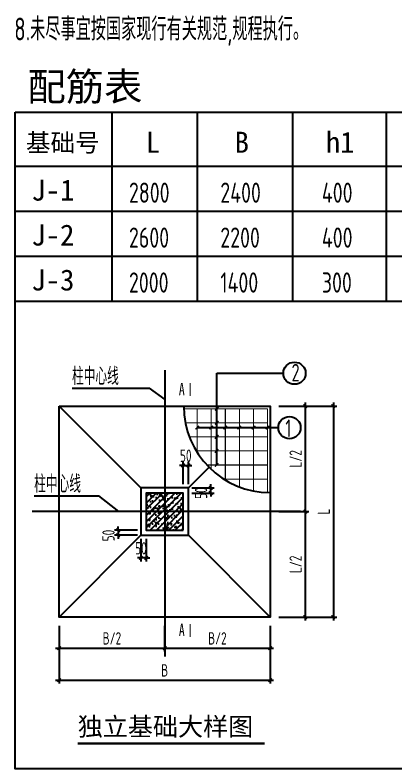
# Model space of a CAD drawing. Extents: x 2072855 to 2883818, y 17306032 to 17674225.
# Drawn here: x 2192768 to 2201975, y 17542019 to 17560239 of the extents above; entities that cross this region are included whole.
import ezdxf
from ezdxf.enums import TextEntityAlignment as Align

# ---------------------------------------------------------------- set-up
doc = ezdxf.new("R2010")
doc.units = 0
doc.header["$LTSCALE"] = 1000
doc.header["$MEASUREMENT"] = 0
doc.layers.get('Defpoints').update_dxf_attribs({"color": 250})
for name, color, linetype in [('3T_WOOD', 21, 'Continuous'), ('dim', 7, 'Continuous'), ('DIM_SYMB', 165, 'Continuous'), ('PUB_TEXT', 7, 'Continuous'), ('REIN', 1, 'Continuous'), ('TEXT', 7, 'Continuous'), ('轴线__尺寸数字', 253, 'Continuous')]:
    doc.layers.add(name, color=color, linetype=linetype)
doc.styles.add('-宋体', font='', dxfattribs={"width": 0.8})
doc.styles.add('TSSD_Dimension', font='Tssdeng.shx', dxfattribs={"width": 0.7, "bigfont": 'hztxt.shx'})
doc.styles.add('TSSD_REIN', font='tssdeng.shx', dxfattribs={"width": 0.7, "bigfont": 'tssdchn.shx'})
doc.styles.add('宋体', font='', dxfattribs={"width": 0.8})
doc.styles.add('黑体', font='simhei.ttf', dxfattribs={"width": 0.8})
doc.styles.get('-宋体').set_extended_font_data('SimSun')
doc.styles.get('宋体').set_extended_font_data('SimSun')
doc.dimstyles.new('TSSD_100_100', dxfattribs={"dimtxt": 350, "dimasz": 100, "dimexe": 100, "dimexo": 250, "dimgap": 100, "dimtad": 1, "dimdec": 0, "dimzin": 0, "dimdsep": 46, "dimtxsty": 'TSSD_Dimension', "dimblk": 'ARCHTICK', "dimblk1": 'ARCHTICK', "dimblk2": 'ARCHTICK', "dimcen": 0, "dimdle": 100, "dimclrt": 7, "dimadec": 0, "dimazin": 0, "dimtfac": 1, "dimtdec": 0, "dimtix": 1, "dimtmove": 2, "dimatfit": 3, "dimldrblk": 'ARCHTICK', "dimfxl": 0, "dimtolj": 1, "dimtzin": 0, "dimarcsym": 0})

# ---------------------------------------------------------------- blocks, each defined once
blk = doc.blocks.new('_ArchTick')
at = {"color": 0, "linetype": 'ByBlock', "const_width": 0.4}
blk.add_lwpolyline([(-0.5, -0.5), (0.5, 0.5)], dxfattribs=at)
blk = doc.blocks.new('*D300')
at = {"layer": 'Defpoints', "color": 0}
for p in [(-111938, -325189), (-111788, -325189), (-111938, -325983)]:
    blk.add_point(p, dxfattribs=at)
at = {"layer": 'dim', "color": 0, "lineweight": -2}
for p, q in [((-111938, -325439), (-111938, -326083)), ((-111788, -325439), (-111788, -326083)), ((-111938, -325983), (-112038, -325983)), ((-111788, -325983), (-111938, -325983)), ((-111788, -325983), (-111688, -325983))]:
    blk.add_line(p, q, dxfattribs=at)
at = {"layer": 'dim', "color": 0, "lineweight": -2, "xscale": 100, "yscale": 100, "zscale": 100}
blk.add_blockref('_ArchTick', (-111938, -325983), dxfattribs=at)
at = {"layer": 'dim', "color": 0, "lineweight": -2, "xscale": 100, "yscale": 100, "zscale": 100, "rotation": 180}
blk.add_blockref('_ArchTick', (-111788, -325983), dxfattribs=at)
at = {"layer": 'dim', "color": 7, "insert": (-111938, -325708), "char_height": 350, "attachment_point": 5, "style": 'TSSD_Dimension'}
blk.add_mtext('\\A1;50', dxfattribs=at)
blk = doc.blocks.new('*D301')
at = {"layer": 'Defpoints', "color": 0}
for p in [(-112586, -325339), (-111788, -325189), (-111788, -325339)]:
    blk.add_point(p, dxfattribs=at)
at = {"layer": 'dim', "color": 0, "lineweight": -2}
for p, q in [((-112586, -325189), (-112586, -325089)), ((-112038, -325189), (-112686, -325189)), ((-112038, -325339), (-112686, -325339)), ((-112586, -325189), (-112586, -325339)), ((-112586, -325339), (-112586, -325439))]:
    blk.add_line(p, q, dxfattribs=at)
at = {"layer": 'dim', "color": 0, "lineweight": -2, "xscale": 100, "yscale": 100, "zscale": 100}
for p, rotation in [((-112586, -325189), 270), ((-112586, -325339), 90)]:
    blk.add_blockref('_ArchTick', p, dxfattribs=dict(at, rotation=rotation))
at = {"layer": 'dim', "color": 7, "insert": (-112861, -325345), "char_height": 350, "attachment_point": 5, "rotation": 90, "style": 'TSSD_Dimension'}
blk.add_mtext('\\A1;50', dxfattribs=at)
blk = doc.blocks.new('*D302')
at = {"layer": 'Defpoints', "color": 0}
for p in [(-110588, -323350), (-110738, -324139), (-110588, -324139)]:
    blk.add_point(p, dxfattribs=at)
at = {"layer": 'dim', "color": 0, "lineweight": -2}
for p, q in [((-110738, -323889), (-110738, -323250)), ((-110588, -323889), (-110588, -323250)), ((-110738, -323350), (-110838, -323350)), ((-110738, -323350), (-110588, -323350)), ((-110588, -323350), (-110488, -323350))]:
    blk.add_line(p, q, dxfattribs=at)
at = {"layer": 'dim', "color": 0, "lineweight": -2, "xscale": 100, "yscale": 100, "zscale": 100}
blk.add_blockref('_ArchTick', (-110738, -323350), dxfattribs=at)
at = {"layer": 'dim', "color": 0, "lineweight": -2, "xscale": 100, "yscale": 100, "zscale": 100, "rotation": 180}
blk.add_blockref('_ArchTick', (-110588, -323350), dxfattribs=at)
at = {"layer": 'dim', "color": 7, "insert": (-110663, -323075), "char_height": 350, "attachment_point": 5, "style": 'TSSD_Dimension'}
blk.add_mtext('\\A1;50', dxfattribs=at)
blk = doc.blocks.new('*D303')
at = {"layer": 'Defpoints', "color": 0}
for p in [(-110738, -323989), (-109953, -323989), (-110738, -324139)]:
    blk.add_point(p, dxfattribs=at)
at = {"layer": 'dim', "color": 0, "lineweight": -2}
for p, q in [((-109953, -323989), (-109953, -323889)), ((-110488, -323989), (-109853, -323989)), ((-109953, -324139), (-109953, -323989)), ((-110488, -324139), (-109853, -324139)), ((-109953, -324139), (-109953, -324239))]:
    blk.add_line(p, q, dxfattribs=at)
at = {"layer": 'dim', "color": 0, "lineweight": -2, "xscale": 100, "yscale": 100, "zscale": 100}
for p, rotation in [((-109953, -323989), 270), ((-109953, -324139), 90)]:
    blk.add_blockref('_ArchTick', p, dxfattribs=dict(at, rotation=rotation))
at = {"layer": 'dim', "color": 7, "insert": (-110228, -324139), "char_height": 350, "attachment_point": 5, "rotation": 90, "style": 'TSSD_Dimension'}
blk.add_mtext('\\A1;50', dxfattribs=at)
blk = doc.blocks.new('*D304')
at = {"layer": 'Defpoints', "color": 0}
for p in [(-114263, -327664), (-111263, -327664), (-111263, -328544)]:
    blk.add_point(p, dxfattribs=at)
at = {"layer": 'dim', "color": 0, "lineweight": -2}
for p, q in [((-114263, -327914), (-114263, -328644)), ((-111263, -327914), (-111263, -328644)), ((-114363, -328544), (-111163, -328544))]:
    blk.add_line(p, q, dxfattribs=at)
at = {"layer": 'dim', "color": 0, "lineweight": -2, "xscale": 100, "yscale": 100, "zscale": 100, "rotation": 180}
blk.add_blockref('_ArchTick', (-114263, -328544), dxfattribs=at)
at = {"layer": 'dim', "color": 0, "lineweight": -2, "xscale": 100, "yscale": 100, "zscale": 100}
blk.add_blockref('_ArchTick', (-111263, -328544), dxfattribs=at)
at = {"layer": 'dim', "color": 7, "insert": (-112763, -328269), "char_height": 350, "attachment_point": 5, "style": 'TSSD_Dimension'}
blk.add_mtext('\\A1;B/2', dxfattribs=at)
blk = doc.blocks.new('*D305')
at = {"layer": 'Defpoints', "color": 0}
for p in [(-111263, -327664), (-108263, -327664), (-108263, -328544)]:
    blk.add_point(p, dxfattribs=at)
at = {"layer": 'dim', "color": 0, "lineweight": -2}
for p, q in [((-111263, -327914), (-111263, -328644)), ((-108263, -327914), (-108263, -328644)), ((-111363, -328544), (-108163, -328544))]:
    blk.add_line(p, q, dxfattribs=at)
at = {"layer": 'dim', "color": 0, "lineweight": -2, "xscale": 100, "yscale": 100, "zscale": 100, "rotation": 180}
blk.add_blockref('_ArchTick', (-111263, -328544), dxfattribs=at)
at = {"layer": 'dim', "color": 0, "lineweight": -2, "xscale": 100, "yscale": 100, "zscale": 100}
blk.add_blockref('_ArchTick', (-108263, -328544), dxfattribs=at)
at = {"layer": 'dim', "color": 7, "insert": (-109763, -328269), "char_height": 350, "attachment_point": 5, "style": 'TSSD_Dimension'}
blk.add_mtext('\\A1;B/2', dxfattribs=at)
blk = doc.blocks.new('*D306')
at = {"layer": 'Defpoints', "color": 0}
for p in [(-114263, -327664), (-108263, -327664), (-108263, -329454)]:
    blk.add_point(p, dxfattribs=at)
at = {"layer": 'dim', "color": 0, "lineweight": -2}
for p, q in [((-114263, -327914), (-114263, -329554)), ((-108263, -327914), (-108263, -329554)), ((-114363, -329454), (-108163, -329454))]:
    blk.add_line(p, q, dxfattribs=at)
at = {"layer": 'dim', "color": 0, "lineweight": -2, "xscale": 100, "yscale": 100, "zscale": 100, "rotation": 180}
blk.add_blockref('_ArchTick', (-114263, -329454), dxfattribs=at)
at = {"layer": 'dim', "color": 0, "lineweight": -2, "xscale": 100, "yscale": 100, "zscale": 100}
blk.add_blockref('_ArchTick', (-108263, -329454), dxfattribs=at)
at = {"layer": 'dim', "color": 7, "insert": (-111263, -329179), "char_height": 350, "attachment_point": 5, "style": 'TSSD_Dimension'}
blk.add_mtext('\\A1;B', dxfattribs=at)
blk = doc.blocks.new('*D307')
at = {"layer": 'Defpoints', "color": 0}
for p in [(-108263, -321664), (-108263, -324664), (-107264, -324664)]:
    blk.add_point(p, dxfattribs=at)
at = {"layer": 'dim', "color": 0, "lineweight": -2}
for p, q in [((-108013, -321664), (-107164, -321664)), ((-107264, -321564), (-107264, -324764)), ((-108013, -324664), (-107164, -324664))]:
    blk.add_line(p, q, dxfattribs=at)
at = {"layer": 'dim', "color": 0, "lineweight": -2, "xscale": 100, "yscale": 100, "zscale": 100}
for p, rotation in [((-107264, -321664), 90), ((-107264, -324664), 270)]:
    blk.add_blockref('_ArchTick', p, dxfattribs=dict(at, rotation=rotation))
at = {"layer": 'dim', "color": 7, "insert": (-107539, -323164), "char_height": 350, "attachment_point": 5, "rotation": 90, "style": 'TSSD_Dimension'}
blk.add_mtext('\\A1;L/2', dxfattribs=at)
blk = doc.blocks.new('*D308')
at = {"layer": 'Defpoints', "color": 0}
for p in [(-108263, -324664), (-108263, -327664), (-107264, -327664)]:
    blk.add_point(p, dxfattribs=at)
at = {"layer": 'dim', "color": 0, "lineweight": -2}
for p, q in [((-108013, -324664), (-107164, -324664)), ((-107264, -324564), (-107264, -327764)), ((-108013, -327664), (-107164, -327664))]:
    blk.add_line(p, q, dxfattribs=at)
at = {"layer": 'dim', "color": 0, "lineweight": -2, "xscale": 100, "yscale": 100, "zscale": 100}
for p, rotation in [((-107264, -324664), 90), ((-107264, -327664), 270)]:
    blk.add_blockref('_ArchTick', p, dxfattribs=dict(at, rotation=rotation))
at = {"layer": 'dim', "color": 7, "insert": (-107539, -326164), "char_height": 350, "attachment_point": 5, "rotation": 90, "style": 'TSSD_Dimension'}
blk.add_mtext('\\A1;L/2', dxfattribs=at)
blk = doc.blocks.new('*D309')
at = {"layer": 'Defpoints', "color": 0}
for p in [(-108263, -321664), (-108263, -327664), (-106465, -327664)]:
    blk.add_point(p, dxfattribs=at)
at = {"layer": 'dim', "color": 0, "lineweight": -2}
for p, q in [((-108013, -321664), (-106365, -321664)), ((-106465, -321564), (-106465, -327764)), ((-108013, -327664), (-106365, -327664))]:
    blk.add_line(p, q, dxfattribs=at)
at = {"layer": 'dim', "color": 0, "lineweight": -2, "xscale": 100, "yscale": 100, "zscale": 100}
for p, rotation in [((-106465, -321664), 90), ((-106465, -327664), 270)]:
    blk.add_blockref('_ArchTick', p, dxfattribs=dict(at, rotation=rotation))
at = {"layer": 'dim', "color": 7, "insert": (-106740, -324664), "char_height": 350, "attachment_point": 5, "rotation": 90, "style": 'TSSD_Dimension'}
blk.add_mtext('\\A1;L', dxfattribs=at)
blk = doc.blocks.new('A$C35EC7706')
h = blk.add_hatch()
h.set_pattern_fill('钢筋混凝土', color=256, scale=50, style=0)
h.set_pattern_definition([(45, (-209920.32, -133232.81), (-88.38835, 88.38835), []), (50, (-209920.32, -133232.8), (358.6301, -31.37607), [37.5, -412.5]), (355, (-209920.32, -133232.8), (-69.37567, 376.09607), [30, -330]), (100.4514, (-209890.44, -133235.43), (289.2547, 344.71977), [31.8701, -350.57106]), (46.1842, (-209920.32, -133132.8), (533.6205, -82.7595), [56.25, -618.75]), (96.6356, (-209875.86, -133139.7), (467.3314, 487.0589), [47.8051, -525.8565]), (351.1842, (-209920.3, -133132.8), (467.331, 487.0593), [45, -495]), (21, (-209870.32, -133157.8), (298.45353, -201.30945), [37.5, -412.5]), (326, (-209870.32, -133157.8), (121.65767, 362.575), [30, -330]), (71.4514, (-209845.45, -133174.6), (420.1113, 161.26525), [31.8701, -350.57106]), (37.5, (-209920.32, -133232.81), (6.07993, 166.44693), [0, -326, 0, -335, 0, -331.25]), (7.5, (-209920.32, -133232.81), (131.53477, 197.20586), [0, -191, 0, -318.5, 0, -126.25]), (327.5, (-210031.82, -133232.81), (266.91122, -11.277436), [0, -125, 0, -390, 0, -517.5]), (317.5, (-210081.82, -133232.81), (291.59308, 50.0525), [0, -162.5, 0, -259, 0, -367.5])])
h.paths.add_polyline_path([(3244.6, 7152.4), (3244.6, 6102.4), (4294.6, 6102.4), (4294.6, 7152.4)])
for p, q in [((3769.6, 10652.9), (3769.6, 2505.3)), ((5248.5, 7952.4), (5248.5, 10561.9)), ((5248.5, 10561.9), (7145.3, 10561.9)), ((3094.6, 7302.4), (769.6, 9627.4)), ((4694.6, 9015.6), (7002.4, 9015.6)), ((4444.6, 7302.4), (5030.5, 7888.4)), ((4294.6, 7152.4), (3244.6, 7152.4)), ((4294.6, 6102.4), (4294.6, 7152.4)), ((7635.2, 6627.4), (0, 6627.4)), ((769.6, 3627.4), (3094.6, 5952.4)), ((4444.6, 5952.4), (6769.6, 3627.4))]:
    blk.add_line(p, q)
at = {"const_width": 30}
for points in [[(4493.9, 9915.9), (4493.9, 10284.5)], [(4493.9, 3063.3), (4493.9, 3431.8)]]:
    blk.add_lwpolyline(points, dxfattribs=at)
for points in [[(1134.8, 10137.8), (3332.8, 10137.8), (3769.6, 9811.2)], [(769.6, 9627.4), (6769.6, 9627.4), (6769.6, 3627.4), (769.6, 3627.4), (769.6, 9627.4)], [(58.5, 7075.9), (1887.1, 7075.9), (2452.7, 6627.4)], [(4294.6, 6102.4), (4294.6, 7152.4), (3244.6, 7152.4), (3244.6, 6102.4), (4294.6, 6102.4)]]:
    blk.add_lwpolyline(points)
blk.add_lwpolyline([(4444.6, 5952.4), (4444.6, 7302.4), (3094.6, 7302.4), (3094.6, 5952.4)], close=True)
for centre in [(7461.2, 10561.9), (7318.4, 9015.6)]:
    blk.add_circle(centre, 315.9)
blk.add_arc((6769.6, 9627.4), 2459.4, 180, 270)
at = {"layer": 'DIM_SYMB', "const_width": 70}
blk.add_lwpolyline([(1297, 35), (6617.5, 35)], dxfattribs=at)
at = {"layer": 'REIN', "const_width": 30}
for points in [[(4310.2, 9552.4), (6694.6, 9552.4)], [(4694.6, 9552.4), (4694.6, 8307.2)], [(5094.6, 9552.4), (5094.6, 7826.6)], [(5494.6, 9552.4), (5494.6, 7524.3)], [(5894.6, 9552.4), (5894.6, 7328.9)], [(6294.6, 9552.4), (6294.6, 7214.3)], [(6694.6, 9552.4), (6694.6, 7168)], [(4356.5, 9152.4), (6694.6, 9152.4)], [(4471.1, 8752.4), (6694.6, 8752.4)], [(4666.5, 8352.4), (6694.6, 8352.4)], [(4968.8, 7952.4), (6694.6, 7952.4)], [(5449.3, 7552.4), (6694.6, 7552.4)]]:
    blk.add_lwpolyline(points, dxfattribs=at)
at = {"layer": 'dim', "xscale": 100, "yscale": 100, "zscale": 100, "rotation": 180}
for p in [(5248.5, 9552.4), (5248.5, 9152.4), (4694.6, 9015.6), (5094.6, 9015.6), (5494.6, 9015.6), (5894.6, 9015.6), (6294.6, 9015.6), (6694.6, 9015.6), (5248.5, 8752.4), (5248.5, 8352.4), (5248.5, 7952.4)]:
    blk.add_blockref('_ArchTick', p, dxfattribs=at)
at = {"layer": 'DIM_SYMB', "color": 7, "style": '黑体'}
blk.add_text('独立基础大样图', height=522.78, dxfattribs=at).set_placement((1297, 251.8))
at = {"layer": 'TEXT', "width": 0.7}
for s, height, style, p in [('柱中心线', 500, 'TSSD_REIN', (1135, 10227.2)), ('2', 500, 'TSSD_REIN', (7378.6, 10327.2)), ('A', 350, '宋体', (4172.8, 9937.8)), ('1', 500, 'TSSD_REIN', (7202, 8747)), ('柱中心线', 500, 'TSSD_REIN', (58.7, 7165.2)), ('A', 350, '宋体', (4172.8, 3087.8))]:
    blk.add_text(s, height=height, dxfattribs=dict(at, style=style)).set_placement(p)
at = {"layer": 'dim'}
for base, p1, p2, text, picture, middle in [((7768.5, 6627.4), (6769.6, 9627.4), (6769.6, 6627.4), 'L/2', '*D307', (7493.5, 8127.4)), ((8567.4, 3627.4), (6769.6, 9627.4), (6769.6, 3627.4), 'L', '*D309', (8292.4, 6627.4)), ((7768.5, 3627.4), (6769.6, 6627.4), (6769.6, 3627.4), 'L/2', '*D308', (7493.5, 5127.4))]:
    dim = blk.add_linear_dim(base=base, p1=p1, p2=p2, angle=90, text=text, dimstyle='TSSD_100_100', dxfattribs=at)
    dim.commit()
    dim.dimension.update_dxf_attribs({"geometry": picture, "text_midpoint": middle, "insert": (115032.3, 331291.6)})
for base, p1, p2, text, picture, middle in [((4444.6, 7941.7), (4294.6, 7152.4), (4444.6, 7152.4), '50', '*D302', (4369.6, 8216.7)), ((3769.6, 2747.3), (769.6, 3627.4), (3769.6, 3627.4), 'B/2', '*D304', (2269.6, 3022.3)), ((6769.6, 1837.2), (769.6, 3627.4), (6769.6, 3627.4), 'B', '*D306', (3769.6, 2112.2)), ((6769.6, 2747.3), (3769.6, 3627.4), (6769.6, 3627.4), 'B/2', '*D305', (5269.6, 3022.3))]:
    dim = blk.add_linear_dim(base=base, p1=p1, p2=p2, text=text, dimstyle='TSSD_100_100', dxfattribs=at)
    dim.commit()
    dim.dimension.update_dxf_attribs({"geometry": picture, "text_midpoint": middle, "insert": (115032.3, 331291.6)})
for base, p1, p2, picture, middle in [((5079.5, 7302.4), (4294.6, 7152.4), (4294.6, 7302.4), '*D303', (4804.5, 7152.4)), ((2446.2, 5952.4), (3244.6, 6102.4), (3244.6, 5952.4), '*D301', (2171.2, 5946.3))]:
    dim = blk.add_linear_dim(base=base, p1=p1, p2=p2, angle=90, text='50', dimstyle='TSSD_100_100', dxfattribs=at)
    dim.commit()
    dim.dimension.update_dxf_attribs({"geometry": picture, "text_midpoint": middle, "dimtype": 128, "insert": (115032.3, 331291.6)})
dim = blk.add_linear_dim(base=(3094.6, 5308.9), p1=(3244.6, 6102.4), p2=(3094.6, 6102.4), text='50', dimstyle='TSSD_100_100', dxfattribs=at)
dim.commit()
dim.dimension.update_dxf_attribs({"geometry": '*D300', "text_midpoint": (3094.6, 5583.9), "dimtype": 128, "insert": (115032.3, 331291.6)})

msp = doc.modelspace()

# ---------------------------------------------------------------- linework, layer by layer
for p, q in [((2195108.7, 17557889.5), (2195108.7, 17553327.8)), ((2197170.1, 17557889.5), (2197170.1, 17553327.8)), ((2199475.7, 17557889.5), (2199475.7, 17553327.8)), ((2201741.9, 17557889.5), (2201741.9, 17553327.8)), ((2192768.1, 17556586.2), (2211862.9, 17556586.2)), ((2192768.1, 17555500.1), (2211862.9, 17555500.1)), ((2192768.1, 17555500.1), (2211862.9, 17555500.1)), ((2192768.1, 17554414), (2211862.9, 17554414)), ((2192768.1, 17554414), (2211862.9, 17554414)), ((2192768.1, 17553327.8), (2211862.9, 17553327.8)), ((2192768.1, 17553327.8), (2211862.9, 17553327.8)), ((2192768.1, 17553327.8), (2211862.9, 17553327.8)), ((2192768.1, 17553327.8), (2211862.9, 17553327.8))]:
    msp.add_line(p, q)
msp.add_lwpolyline([(2192768.1, 17557889.5), (2211873.2, 17557889.5), (2211873.2, 17542019), (2192768.1, 17542019)], close=True)

# ---------------------------------------------------------------- block references
at = {"layer": '3T_WOOD', "xscale": 0.8500000014901161, "yscale": 0.8500000014901161, "zscale": 0.8499999999876309}
msp.add_blockref('A$C35EC7706', (2193180.4, 17542605.5), dxfattribs=at)

# ---------------------------------------------------------------- texts
at = {"layer": 'PUB_TEXT', "style": '-宋体'}
for s, height, p in [('配筋表', 678.82, (2194455.9, 17558522.7)), ('基础号', 434.44, (2193921.7, 17557162.6))]:
    msp.add_text(s, height=height, dxfattribs=at).set_placement(p, align=Align.MIDDLE)
for s, height, p in [('L', 509.1, (2195929.2, 17556910.3)), ('B', 509.1, (2198076, 17556910.3)), ('h1', 509.11, (2200280.1, 17556910.3)), ('J-1', 509.11, (2193163.5, 17555755)), ('J-2', 509.11, (2193163.5, 17554668.9)), ('J-3', 509.11, (2193163.5, 17553582.8))]:
    msp.add_text(s, height=height, dxfattribs=at).set_placement(p)
at = {"layer": 'PUB_TEXT', "linetype": 'Continuous', "style": 'TSSD_REIN', "width": 0.75}
for s, p in [('2800', (2195521.2, 17555702.9)), ('2400', (2197729.7, 17555702.9)), ('400', (2200184.7, 17555702.9)), ('2600', (2195521.2, 17554616.8)), ('2200', (2197729.7, 17554616.8)), ('400', (2200184.7, 17554616.8)), ('1400', (2197729.7, 17553530.7)), ('300', (2200184.7, 17553530.7)), ('2000', (2195521.2, 17553530.7))]:
    msp.add_text(s, height=488.75, dxfattribs=at).set_placement(p)
at = {"layer": '轴线__尺寸数字', "color": 2, "style": 'TSSD_REIN', "width": 0.7}
msp.add_text('8.未尽事宜按国家现行有关规范,规程执行。', height=550.8, rotation=0, dxfattribs=at).set_placement((2192747.5, 17559626.6))

doc.saveas('drawing.dxf')
